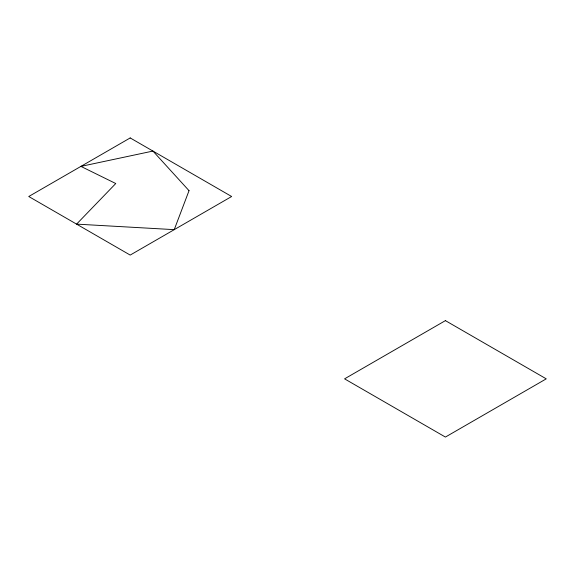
<?xml version="1.0" encoding="UTF-8"?>
<svg xmlns="http://www.w3.org/2000/svg" width="575" height="575" viewBox="0 0 575 575"><rect width="100%" height="100%" fill="white"/><g stroke="black" fill="none" stroke-linecap="round" stroke-linejoin="round"><path stroke-width="0.86" d="M189.031 190.67L174.239 229.648L76.583 224.121L115.762 183.526L80.91 166.391L152.943 151.067L189.031 190.67M130.194 137.935L28.75 196.506L130.194 255.077L231.646 196.506L130.194 137.935M445.409 320.627L344.569 378.846L445.409 437.065L546.25 378.846L445.409 320.627"/></g></svg>
